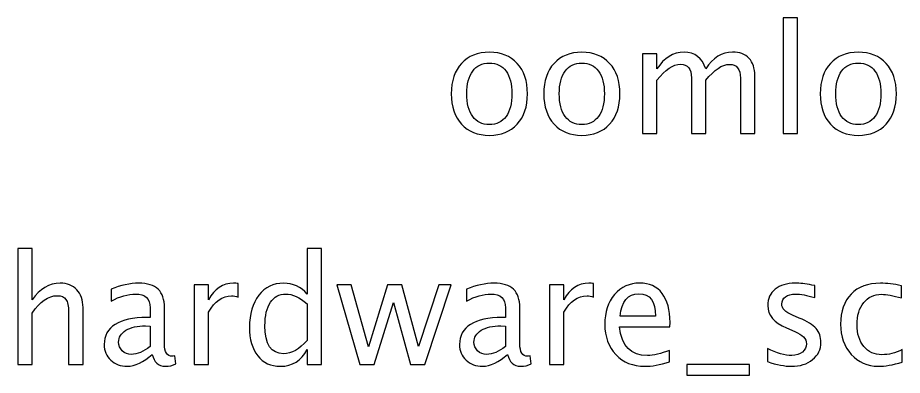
# Model space of a CAD drawing. Header units: centimetres. Extents: x -25.8 to 25.8, y -2.2 to 29.8.
# Drawn here: x -25.83 to -13.39, y 24.77 to 29.8 of the extents above; entities that cross this region are included whole.
import ezdxf

# ---------------------------------------------------------------- set-up
doc = ezdxf.new("R2010")
doc.units = ezdxf.units.CM
doc.header["$MEASUREMENT"] = 0
doc.layers.add('Layer 1', color=7, linetype='Continuous')

msp = doc.modelspace()

# ---------------------------------------------------------------- linework, layer by layer
at = {"layer": 'Layer 1'}
for points, knots in [([(-15.0696, 28.17044), (-15.0696, 28.17044), (-15.0696, 29.80239), (-15.0696, 29.80239), (-15.0696, 29.80239), (-15.0696, 29.80239), (-14.8664, 29.80239), (-14.8664, 29.80239), (-14.8664, 29.80239), (-14.8664, 29.80239), (-14.8664, 28.17044), (-14.8664, 28.17044), (-14.8664, 28.17044), (-14.8664, 28.17044), (-15.0696, 28.17044), (-15.0696, 28.17044)], [0, 0, 0, 0, 0.2, 0.2, 0.2, 0.2, 0.4, 0.4, 0.4, 0.4, 0.6, 0.6, 0.6, 0.6, 1, 1, 1, 1]), ([(-19.19992, 28.14504), (-19.36467, 28.14504), (-19.4952, 28.1976), (-19.59115, 28.30273), (-19.59115, 28.30273), (-19.68746, 28.40786), (-19.73544, 28.55074), (-19.73544, 28.731), (-19.73544, 28.731), (-19.73544, 28.91092), (-19.68746, 29.05344), (-19.59115, 29.15822), (-19.59115, 29.15822), (-19.4952, 29.26299), (-19.36467, 29.31556), (-19.19992, 29.31556), (-19.19992, 29.31556), (-19.03517, 29.31556), (-18.90465, 29.26299), (-18.80869, 29.15822), (-18.80869, 29.15822), (-18.71238, 29.05344), (-18.6644, 28.91092), (-18.6644, 28.731), (-18.6644, 28.731), (-18.6644, 28.55074), (-18.71238, 28.40786), (-18.80869, 28.30273), (-18.80869, 28.30273), (-18.90465, 28.1976), (-19.03517, 28.14504), (-19.19992, 28.14504)], [0, 0, 0, 0, 0.11111111, 0.11111111, 0.11111111, 0.11111111, 0.22222222, 0.22222222, 0.22222222, 0.22222222, 0.33333333, 0.33333333, 0.33333333, 0.33333333, 0.44444444, 0.44444444, 0.44444444, 0.44444444, 0.55555556, 0.55555556, 0.55555556, 0.55555556, 0.66666667, 0.66666667, 0.66666667, 0.66666667, 0.77777778, 0.77777778, 0.77777778, 0.77777778, 1, 1, 1, 1]), ([(-17.89958, 28.14504), (-18.06433, 28.14504), (-18.19486, 28.1976), (-18.29081, 28.30273), (-18.29081, 28.30273), (-18.38712, 28.40786), (-18.4351, 28.55074), (-18.4351, 28.731), (-18.4351, 28.731), (-18.4351, 28.91092), (-18.38712, 29.05344), (-18.29081, 29.15822), (-18.29081, 29.15822), (-18.19486, 29.26299), (-18.06433, 29.31556), (-17.89958, 29.31556), (-17.89958, 29.31556), (-17.73483, 29.31556), (-17.60431, 29.26299), (-17.50835, 29.15822), (-17.50835, 29.15822), (-17.41204, 29.05344), (-17.36406, 28.91092), (-17.36406, 28.731), (-17.36406, 28.731), (-17.36406, 28.55074), (-17.41204, 28.40786), (-17.50835, 28.30273), (-17.50835, 28.30273), (-17.60431, 28.1976), (-17.73483, 28.14504), (-17.89958, 28.14504)], [0, 0, 0, 0, 0.11111111, 0.11111111, 0.11111111, 0.11111111, 0.22222222, 0.22222222, 0.22222222, 0.22222222, 0.33333333, 0.33333333, 0.33333333, 0.33333333, 0.44444444, 0.44444444, 0.44444444, 0.44444444, 0.55555556, 0.55555556, 0.55555556, 0.55555556, 0.66666667, 0.66666667, 0.66666667, 0.66666667, 0.77777778, 0.77777778, 0.77777778, 0.77777778, 1, 1, 1, 1]), ([(-17.04586, 28.17044), (-17.04586, 28.17044), (-17.04586, 29.29228), (-17.04586, 29.29228), (-17.04586, 29.29228), (-17.04586, 29.29228), (-16.84266, 29.29228), (-16.84266, 29.29228), (-16.84266, 29.29228), (-16.84266, 29.29228), (-16.84266, 29.08026), (-16.84266, 29.08026), (-16.84266, 29.08026), (-16.74353, 29.23724), (-16.61653, 29.31556), (-16.46095, 29.31556), (-16.46095, 29.31556), (-16.31102, 29.31556), (-16.20907, 29.23724), (-16.15474, 29.08026), (-16.15474, 29.08026), (-16.05843, 29.23865), (-15.93284, 29.31768), (-15.77868, 29.31768), (-15.77868, 29.31768), (-15.68025, 29.31768), (-15.6037, 29.28875), (-15.54902, 29.23054), (-15.54902, 29.23054), (-15.49434, 29.17233), (-15.46682, 29.09084), (-15.46682, 28.98606), (-15.46682, 28.98606), (-15.46682, 28.98606), (-15.46682, 28.17044), (-15.46682, 28.17044), (-15.46682, 28.17044), (-15.46682, 28.17044), (-15.67002, 28.17044), (-15.67002, 28.17044), (-15.67002, 28.17044), (-15.67002, 28.17044), (-15.67002, 28.95255), (-15.67002, 28.95255), (-15.67002, 28.95255), (-15.67002, 29.08026), (-15.72082, 29.14411), (-15.82242, 29.14411), (-15.82242, 29.14411), (-15.92791, 29.14411), (-16.03868, 29.06967), (-16.15474, 28.92045), (-16.15474, 28.92045), (-16.15474, 28.92045), (-16.15474, 28.17044), (-16.15474, 28.17044), (-16.15474, 28.17044), (-16.15474, 28.17044), (-16.35794, 28.17044), (-16.35794, 28.17044), (-16.35794, 28.17044), (-16.35794, 28.17044), (-16.35794, 28.95326), (-16.35794, 28.95326), (-16.35794, 28.95326), (-16.35794, 29.08202), (-16.40945, 29.14622), (-16.51281, 29.14622), (-16.51281, 29.14622), (-16.61547, 29.14622), (-16.72554, 29.07144), (-16.84266, 28.92151), (-16.84266, 28.92151), (-16.84266, 28.92151), (-16.84266, 28.17044), (-16.84266, 28.17044), (-16.84266, 28.17044), (-16.84266, 28.17044), (-17.04586, 28.17044), (-17.04586, 28.17044)], [0, 0, 0, 0, 0.04761905, 0.04761905, 0.04761905, 0.04761905, 0.0952381, 0.0952381, 0.0952381, 0.0952381, 0.14285714, 0.14285714, 0.14285714, 0.14285714, 0.19047619, 0.19047619, 0.19047619, 0.19047619, 0.23809524, 0.23809524, 0.23809524, 0.23809524, 0.28571429, 0.28571429, 0.28571429, 0.28571429, 0.33333333, 0.33333333, 0.33333333, 0.33333333, 0.38095238, 0.38095238, 0.38095238, 0.38095238, 0.42857143, 0.42857143, 0.42857143, 0.42857143, 0.47619048, 0.47619048, 0.47619048, 0.47619048, 0.52380952, 0.52380952, 0.52380952, 0.52380952, 0.57142857, 0.57142857, 0.57142857, 0.57142857, 0.61904762, 0.61904762, 0.61904762, 0.61904762, 0.66666667, 0.66666667, 0.66666667, 0.66666667, 0.71428571, 0.71428571, 0.71428571, 0.71428571, 0.76190476, 0.76190476, 0.76190476, 0.76190476, 0.80952381, 0.80952381, 0.80952381, 0.80952381, 0.85714286, 0.85714286, 0.85714286, 0.85714286, 0.9047619, 0.9047619, 0.9047619, 0.9047619, 1, 1, 1, 1]), ([(-14.01126, 28.14504), (-14.17601, 28.14504), (-14.30654, 28.1976), (-14.40249, 28.30273), (-14.40249, 28.30273), (-14.4988, 28.40786), (-14.54678, 28.55074), (-14.54678, 28.731), (-14.54678, 28.731), (-14.54678, 28.91092), (-14.4988, 29.05344), (-14.40249, 29.15822), (-14.40249, 29.15822), (-14.30654, 29.26299), (-14.17601, 29.31556), (-14.01126, 29.31556), (-14.01126, 29.31556), (-13.84651, 29.31556), (-13.71599, 29.26299), (-13.62003, 29.15822), (-13.62003, 29.15822), (-13.52372, 29.05344), (-13.47574, 28.91092), (-13.47574, 28.731), (-13.47574, 28.731), (-13.47574, 28.55074), (-13.52372, 28.40786), (-13.62003, 28.30273), (-13.62003, 28.30273), (-13.71599, 28.1976), (-13.84651, 28.14504), (-14.01126, 28.14504)], [0, 0, 0, 0, 0.11111111, 0.11111111, 0.11111111, 0.11111111, 0.22222222, 0.22222222, 0.22222222, 0.22222222, 0.33333333, 0.33333333, 0.33333333, 0.33333333, 0.44444444, 0.44444444, 0.44444444, 0.44444444, 0.55555556, 0.55555556, 0.55555556, 0.55555556, 0.66666667, 0.66666667, 0.66666667, 0.66666667, 0.77777778, 0.77777778, 0.77777778, 0.77777778, 1, 1, 1, 1]), ([(-19.20028, 28.29744), (-19.09973, 28.29744), (-19.02142, 28.33519), (-18.96568, 28.41103), (-18.96568, 28.41103), (-18.91029, 28.48653), (-18.88242, 28.59342), (-18.88242, 28.731), (-18.88242, 28.731), (-18.88242, 28.86824), (-18.91029, 28.97477), (-18.96568, 29.05027), (-18.96568, 29.05027), (-19.02142, 29.12541), (-19.09973, 29.16316), (-19.20028, 29.16316), (-19.20028, 29.16316), (-19.30117, 29.16316), (-19.37949, 29.12541), (-19.43452, 29.05027), (-19.43452, 29.05027), (-19.48991, 28.97477), (-19.51742, 28.86824), (-19.51742, 28.731), (-19.51742, 28.731), (-19.51742, 28.59342), (-19.48991, 28.48653), (-19.43452, 28.41103), (-19.43452, 28.41103), (-19.37949, 28.33519), (-19.30117, 28.29744), (-19.20028, 28.29744)], [0, 0, 0, 0, 0.11111111, 0.11111111, 0.11111111, 0.11111111, 0.22222222, 0.22222222, 0.22222222, 0.22222222, 0.33333333, 0.33333333, 0.33333333, 0.33333333, 0.44444444, 0.44444444, 0.44444444, 0.44444444, 0.55555556, 0.55555556, 0.55555556, 0.55555556, 0.66666667, 0.66666667, 0.66666667, 0.66666667, 0.77777778, 0.77777778, 0.77777778, 0.77777778, 1, 1, 1, 1]), ([(-17.89994, 28.29744), (-17.79939, 28.29744), (-17.72108, 28.33519), (-17.66534, 28.41103), (-17.66534, 28.41103), (-17.60995, 28.48653), (-17.58208, 28.59342), (-17.58208, 28.731), (-17.58208, 28.731), (-17.58208, 28.86824), (-17.60995, 28.97477), (-17.66534, 29.05027), (-17.66534, 29.05027), (-17.72108, 29.12541), (-17.79939, 29.16316), (-17.89994, 29.16316), (-17.89994, 29.16316), (-18.00083, 29.16316), (-18.07915, 29.12541), (-18.13418, 29.05027), (-18.13418, 29.05027), (-18.18957, 28.97477), (-18.21708, 28.86824), (-18.21708, 28.731), (-18.21708, 28.731), (-18.21708, 28.59342), (-18.18957, 28.48653), (-18.13418, 28.41103), (-18.13418, 28.41103), (-18.07915, 28.33519), (-18.00083, 28.29744), (-17.89994, 28.29744)], [0, 0, 0, 0, 0.11111111, 0.11111111, 0.11111111, 0.11111111, 0.22222222, 0.22222222, 0.22222222, 0.22222222, 0.33333333, 0.33333333, 0.33333333, 0.33333333, 0.44444444, 0.44444444, 0.44444444, 0.44444444, 0.55555556, 0.55555556, 0.55555556, 0.55555556, 0.66666667, 0.66666667, 0.66666667, 0.66666667, 0.77777778, 0.77777778, 0.77777778, 0.77777778, 1, 1, 1, 1]), ([(-14.01162, 28.29744), (-13.91107, 28.29744), (-13.83276, 28.33519), (-13.77702, 28.41103), (-13.77702, 28.41103), (-13.72163, 28.48653), (-13.69376, 28.59342), (-13.69376, 28.731), (-13.69376, 28.731), (-13.69376, 28.86824), (-13.72163, 28.97477), (-13.77702, 29.05027), (-13.77702, 29.05027), (-13.83276, 29.12541), (-13.91107, 29.16316), (-14.01162, 29.16316), (-14.01162, 29.16316), (-14.11251, 29.16316), (-14.19083, 29.12541), (-14.24586, 29.05027), (-14.24586, 29.05027), (-14.30125, 28.97477), (-14.32876, 28.86824), (-14.32876, 28.731), (-14.32876, 28.731), (-14.32876, 28.59342), (-14.30125, 28.48653), (-14.24586, 28.41103), (-14.24586, 28.41103), (-14.19083, 28.33519), (-14.11251, 28.29744), (-14.01162, 28.29744)], [0, 0, 0, 0, 0.11111111, 0.11111111, 0.11111111, 0.11111111, 0.22222222, 0.22222222, 0.22222222, 0.22222222, 0.33333333, 0.33333333, 0.33333333, 0.33333333, 0.44444444, 0.44444444, 0.44444444, 0.44444444, 0.55555556, 0.55555556, 0.55555556, 0.55555556, 0.66666667, 0.66666667, 0.66666667, 0.66666667, 0.77777778, 0.77777778, 0.77777778, 0.77777778, 1, 1, 1, 1]), ([(-25.83446, 24.91783), (-25.83446, 24.91783), (-25.83446, 26.54978), (-25.83446, 26.54978), (-25.83446, 26.54978), (-25.83446, 26.54978), (-25.63126, 26.54978), (-25.63126, 26.54978), (-25.63126, 26.54978), (-25.63126, 26.54978), (-25.63126, 25.82765), (-25.63126, 25.82765), (-25.63126, 25.82765), (-25.52366, 25.98463), (-25.39172, 26.06295), (-25.23579, 26.06295), (-25.23579, 26.06295), (-25.13772, 26.06295), (-25.05976, 26.03226), (-25.00226, 25.97052), (-25.00226, 25.97052), (-24.94475, 25.90914), (-24.91582, 25.82623), (-24.91582, 25.72252), (-24.91582, 25.72252), (-24.91582, 25.72252), (-24.91582, 24.91783), (-24.91582, 24.91783), (-24.91582, 24.91783), (-24.91582, 24.91783), (-25.11903, 24.91783), (-25.11903, 24.91783), (-25.11903, 24.91783), (-25.11903, 24.91783), (-25.11903, 25.6562), (-25.11903, 25.6562), (-25.11903, 25.6562), (-25.11903, 25.73945), (-25.13137, 25.79872), (-25.15571, 25.834), (-25.15571, 25.834), (-25.18041, 25.86963), (-25.22098, 25.88726), (-25.27778, 25.88726), (-25.27778, 25.88726), (-25.40266, 25.88726), (-25.52049, 25.80577), (-25.63126, 25.64279), (-25.63126, 25.64279), (-25.63126, 25.64279), (-25.63126, 24.91783), (-25.63126, 24.91783), (-25.63126, 24.91783), (-25.63126, 24.91783), (-25.83446, 24.91783), (-25.83446, 24.91783)], [0, 0, 0, 0, 0.06666667, 0.06666667, 0.06666667, 0.06666667, 0.13333333, 0.13333333, 0.13333333, 0.13333333, 0.2, 0.2, 0.2, 0.2, 0.26666667, 0.26666667, 0.26666667, 0.26666667, 0.33333333, 0.33333333, 0.33333333, 0.33333333, 0.4, 0.4, 0.4, 0.4, 0.46666667, 0.46666667, 0.46666667, 0.46666667, 0.53333333, 0.53333333, 0.53333333, 0.53333333, 0.6, 0.6, 0.6, 0.6, 0.66666667, 0.66666667, 0.66666667, 0.66666667, 0.73333333, 0.73333333, 0.73333333, 0.73333333, 0.8, 0.8, 0.8, 0.8, 0.86666667, 0.86666667, 0.86666667, 0.86666667, 1, 1, 1, 1]), ([(-21.76411, 24.91783), (-21.76411, 24.91783), (-21.76411, 25.12844), (-21.76411, 25.12844), (-21.76411, 25.12844), (-21.84701, 24.9711), (-21.97189, 24.89243), (-22.13876, 24.89243), (-22.13876, 24.89243), (-22.27422, 24.89243), (-22.38076, 24.94147), (-22.45837, 25.03989), (-22.45837, 25.03989), (-22.53598, 25.13832), (-22.57479, 25.27273), (-22.57479, 25.44312), (-22.57479, 25.44312), (-22.57479, 25.62938), (-22.53069, 25.77931), (-22.44285, 25.89291), (-22.44285, 25.89291), (-22.35466, 26.00615), (-22.23894, 26.06295), (-22.09536, 26.06295), (-22.09536, 26.06295), (-21.96237, 26.06295), (-21.85159, 26.01215), (-21.76411, 25.9102), (-21.76411, 25.9102), (-21.76411, 25.9102), (-21.76411, 26.54978), (-21.76411, 26.54978), (-21.76411, 26.54978), (-21.76411, 26.54978), (-21.5609, 26.54978), (-21.5609, 26.54978), (-21.5609, 26.54978), (-21.5609, 26.54978), (-21.5609, 24.91783), (-21.5609, 24.91783), (-21.5609, 24.91783), (-21.5609, 24.91783), (-21.76411, 24.91783), (-21.76411, 24.91783)], [0, 0, 0, 0, 0.08333333, 0.08333333, 0.08333333, 0.08333333, 0.16666667, 0.16666667, 0.16666667, 0.16666667, 0.25, 0.25, 0.25, 0.25, 0.33333333, 0.33333333, 0.33333333, 0.33333333, 0.41666667, 0.41666667, 0.41666667, 0.41666667, 0.5, 0.5, 0.5, 0.5, 0.58333333, 0.58333333, 0.58333333, 0.58333333, 0.66666667, 0.66666667, 0.66666667, 0.66666667, 0.75, 0.75, 0.75, 0.75, 0.83333333, 0.83333333, 0.83333333, 0.83333333, 1, 1, 1, 1]), ([(-23.94251, 25.06071), (-24.06457, 24.94852), (-24.18204, 24.89243), (-24.29493, 24.89243), (-24.29493, 24.89243), (-24.38771, 24.89243), (-24.46497, 24.92136), (-24.526, 24.97957), (-24.526, 24.97957), (-24.58738, 25.03777), (-24.61808, 25.11115), (-24.61808, 25.1997), (-24.61808, 25.1997), (-24.61808, 25.32211), (-24.56657, 25.41631), (-24.46356, 25.48192), (-24.46356, 25.48192), (-24.36055, 25.54754), (-24.21273, 25.58035), (-24.02012, 25.58035), (-24.02012, 25.58035), (-24.02012, 25.58035), (-23.97249, 25.58035), (-23.97249, 25.58035), (-23.97249, 25.58035), (-23.97249, 25.58035), (-23.97249, 25.71546), (-23.97249, 25.71546), (-23.97249, 25.71546), (-23.97249, 25.84564), (-24.04023, 25.91055), (-24.17605, 25.91055), (-24.17605, 25.91055), (-24.28117, 25.91055), (-24.39618, 25.87739), (-24.52071, 25.81106), (-24.52071, 25.81106), (-24.52071, 25.81106), (-24.52071, 25.97828), (-24.52071, 25.97828), (-24.52071, 25.97828), (-24.38383, 26.03473), (-24.25471, 26.06295), (-24.13371, 26.06295), (-24.13371, 26.06295), (-24.00918, 26.06295), (-23.91711, 26.03473), (-23.85819, 25.97793), (-23.85819, 25.97793), (-23.79893, 25.92113), (-23.76929, 25.83364), (-23.76929, 25.71546), (-23.76929, 25.71546), (-23.76929, 25.71546), (-23.76929, 25.20852), (-23.76929, 25.20852), (-23.76929, 25.20852), (-23.76929, 25.09246), (-23.73366, 25.03425), (-23.66205, 25.03425), (-23.66205, 25.03425), (-23.65323, 25.03425), (-23.64017, 25.03566), (-23.62289, 25.03848), (-23.62289, 25.03848), (-23.62289, 25.03848), (-23.60842, 24.92559), (-23.60842, 24.92559), (-23.60842, 24.92559), (-23.65464, 24.90337), (-23.70544, 24.89243), (-23.76118, 24.89243), (-23.76118, 24.89243), (-23.85608, 24.89243), (-23.9164, 24.94852), (-23.94251, 25.06071)], [0, 0, 0, 0, 0.05, 0.05, 0.05, 0.05, 0.1, 0.1, 0.1, 0.1, 0.15, 0.15, 0.15, 0.15, 0.2, 0.2, 0.2, 0.2, 0.25, 0.25, 0.25, 0.25, 0.3, 0.3, 0.3, 0.3, 0.35, 0.35, 0.35, 0.35, 0.4, 0.4, 0.4, 0.4, 0.45, 0.45, 0.45, 0.45, 0.5, 0.5, 0.5, 0.5, 0.55, 0.55, 0.55, 0.55, 0.6, 0.6, 0.6, 0.6, 0.65, 0.65, 0.65, 0.65, 0.7, 0.7, 0.7, 0.7, 0.75, 0.75, 0.75, 0.75, 0.8, 0.8, 0.8, 0.8, 0.85, 0.85, 0.85, 0.85, 0.9, 0.9, 0.9, 0.9, 1, 1, 1, 1]), ([(-23.35196, 24.91783), (-23.35196, 24.91783), (-23.35196, 26.03967), (-23.35196, 26.03967), (-23.35196, 26.03967), (-23.35196, 26.03967), (-23.14876, 26.03967), (-23.14876, 26.03967), (-23.14876, 26.03967), (-23.14876, 26.03967), (-23.14876, 25.82765), (-23.14876, 25.82765), (-23.14876, 25.82765), (-23.06797, 25.98463), (-22.95085, 26.06295), (-22.79704, 26.06295), (-22.79704, 26.06295), (-22.77623, 26.06295), (-22.75435, 26.06118), (-22.73178, 26.05766), (-22.73178, 26.05766), (-22.73178, 26.05766), (-22.73178, 25.86751), (-22.73178, 25.86751), (-22.73178, 25.86751), (-22.76705, 25.87915), (-22.7981, 25.88515), (-22.82491, 25.88515), (-22.82491, 25.88515), (-22.95403, 25.88515), (-23.06198, 25.80895), (-23.14876, 25.6562), (-23.14876, 25.6562), (-23.14876, 25.6562), (-23.14876, 24.91783), (-23.14876, 24.91783), (-23.14876, 24.91783), (-23.14876, 24.91783), (-23.35196, 24.91783), (-23.35196, 24.91783)], [0, 0, 0, 0, 0.09090909, 0.09090909, 0.09090909, 0.09090909, 0.18181818, 0.18181818, 0.18181818, 0.18181818, 0.27272727, 0.27272727, 0.27272727, 0.27272727, 0.36363636, 0.36363636, 0.36363636, 0.36363636, 0.45454545, 0.45454545, 0.45454545, 0.45454545, 0.54545455, 0.54545455, 0.54545455, 0.54545455, 0.63636364, 0.63636364, 0.63636364, 0.63636364, 0.72727273, 0.72727273, 0.72727273, 0.72727273, 0.81818182, 0.81818182, 0.81818182, 0.81818182, 1, 1, 1, 1]), ([(-21.02257, 24.91783), (-21.02257, 24.91783), (-21.3443, 26.03967), (-21.3443, 26.03967), (-21.3443, 26.03967), (-21.3443, 26.03967), (-21.14604, 26.03967), (-21.14604, 26.03967), (-21.14604, 26.03967), (-21.14604, 26.03967), (-20.89945, 25.16866), (-20.89945, 25.16866), (-20.89945, 25.16866), (-20.89945, 25.16866), (-20.63345, 26.03967), (-20.63345, 26.03967), (-20.63345, 26.03967), (-20.63345, 26.03967), (-20.43025, 26.03967), (-20.43025, 26.03967), (-20.43025, 26.03967), (-20.43025, 26.03967), (-20.19636, 25.17007), (-20.19636, 25.17007), (-20.19636, 25.17007), (-20.19636, 25.17007), (-19.91343, 26.03967), (-19.91343, 26.03967), (-19.91343, 26.03967), (-19.91343, 26.03967), (-19.73986, 26.03967), (-19.73986, 26.03967), (-19.73986, 26.03967), (-19.73986, 26.03967), (-20.10605, 24.91783), (-20.10605, 24.91783), (-20.10605, 24.91783), (-20.10605, 24.91783), (-20.30925, 24.91783), (-20.30925, 24.91783), (-20.30925, 24.91783), (-20.30925, 24.91783), (-20.54984, 25.79272), (-20.54984, 25.79272), (-20.54984, 25.79272), (-20.54984, 25.79272), (-20.81937, 24.91783), (-20.81937, 24.91783), (-20.81937, 24.91783), (-20.81937, 24.91783), (-21.02257, 24.91783), (-21.02257, 24.91783)], [0, 0, 0, 0, 0.07142857, 0.07142857, 0.07142857, 0.07142857, 0.14285714, 0.14285714, 0.14285714, 0.14285714, 0.21428571, 0.21428571, 0.21428571, 0.21428571, 0.28571429, 0.28571429, 0.28571429, 0.28571429, 0.35714286, 0.35714286, 0.35714286, 0.35714286, 0.42857143, 0.42857143, 0.42857143, 0.42857143, 0.5, 0.5, 0.5, 0.5, 0.57142857, 0.57142857, 0.57142857, 0.57142857, 0.64285714, 0.64285714, 0.64285714, 0.64285714, 0.71428571, 0.71428571, 0.71428571, 0.71428571, 0.78571429, 0.78571429, 0.78571429, 0.78571429, 0.85714286, 0.85714286, 0.85714286, 0.85714286, 1, 1, 1, 1]), ([(-18.94471, 25.06071), (-19.06677, 24.94852), (-19.18424, 24.89243), (-19.29713, 24.89243), (-19.29713, 24.89243), (-19.38991, 24.89243), (-19.46717, 24.92136), (-19.5282, 24.97957), (-19.5282, 24.97957), (-19.58958, 25.03777), (-19.62028, 25.11115), (-19.62028, 25.1997), (-19.62028, 25.1997), (-19.62028, 25.32211), (-19.56877, 25.41631), (-19.46576, 25.48192), (-19.46576, 25.48192), (-19.36275, 25.54754), (-19.21493, 25.58035), (-19.02232, 25.58035), (-19.02232, 25.58035), (-19.02232, 25.58035), (-18.97469, 25.58035), (-18.97469, 25.58035), (-18.97469, 25.58035), (-18.97469, 25.58035), (-18.97469, 25.71546), (-18.97469, 25.71546), (-18.97469, 25.71546), (-18.97469, 25.84564), (-19.04243, 25.91055), (-19.17825, 25.91055), (-19.17825, 25.91055), (-19.28337, 25.91055), (-19.39838, 25.87739), (-19.52291, 25.81106), (-19.52291, 25.81106), (-19.52291, 25.81106), (-19.52291, 25.97828), (-19.52291, 25.97828), (-19.52291, 25.97828), (-19.38603, 26.03473), (-19.25691, 26.06295), (-19.13591, 26.06295), (-19.13591, 26.06295), (-19.01138, 26.06295), (-18.91931, 26.03473), (-18.86039, 25.97793), (-18.86039, 25.97793), (-18.80113, 25.92113), (-18.77149, 25.83364), (-18.77149, 25.71546), (-18.77149, 25.71546), (-18.77149, 25.71546), (-18.77149, 25.20852), (-18.77149, 25.20852), (-18.77149, 25.20852), (-18.77149, 25.09246), (-18.73586, 25.03425), (-18.66425, 25.03425), (-18.66425, 25.03425), (-18.65543, 25.03425), (-18.64237, 25.03566), (-18.62509, 25.03848), (-18.62509, 25.03848), (-18.62509, 25.03848), (-18.61062, 24.92559), (-18.61062, 24.92559), (-18.61062, 24.92559), (-18.65684, 24.90337), (-18.70764, 24.89243), (-18.76338, 24.89243), (-18.76338, 24.89243), (-18.85828, 24.89243), (-18.9186, 24.94852), (-18.94471, 25.06071)], [0, 0, 0, 0, 0.05, 0.05, 0.05, 0.05, 0.1, 0.1, 0.1, 0.1, 0.15, 0.15, 0.15, 0.15, 0.2, 0.2, 0.2, 0.2, 0.25, 0.25, 0.25, 0.25, 0.3, 0.3, 0.3, 0.3, 0.35, 0.35, 0.35, 0.35, 0.4, 0.4, 0.4, 0.4, 0.45, 0.45, 0.45, 0.45, 0.5, 0.5, 0.5, 0.5, 0.55, 0.55, 0.55, 0.55, 0.6, 0.6, 0.6, 0.6, 0.65, 0.65, 0.65, 0.65, 0.7, 0.7, 0.7, 0.7, 0.75, 0.75, 0.75, 0.75, 0.8, 0.8, 0.8, 0.8, 0.85, 0.85, 0.85, 0.85, 0.9, 0.9, 0.9, 0.9, 1, 1, 1, 1]), ([(-18.35416, 24.91783), (-18.35416, 24.91783), (-18.35416, 26.03967), (-18.35416, 26.03967), (-18.35416, 26.03967), (-18.35416, 26.03967), (-18.15096, 26.03967), (-18.15096, 26.03967), (-18.15096, 26.03967), (-18.15096, 26.03967), (-18.15096, 25.82765), (-18.15096, 25.82765), (-18.15096, 25.82765), (-18.07017, 25.98463), (-17.95305, 26.06295), (-17.79924, 26.06295), (-17.79924, 26.06295), (-17.77843, 26.06295), (-17.75655, 26.06118), (-17.73398, 26.05766), (-17.73398, 26.05766), (-17.73398, 26.05766), (-17.73398, 25.86751), (-17.73398, 25.86751), (-17.73398, 25.86751), (-17.76925, 25.87915), (-17.8003, 25.88515), (-17.82711, 25.88515), (-17.82711, 25.88515), (-17.95623, 25.88515), (-18.06418, 25.80895), (-18.15096, 25.6562), (-18.15096, 25.6562), (-18.15096, 25.6562), (-18.15096, 24.91783), (-18.15096, 24.91783), (-18.15096, 24.91783), (-18.15096, 24.91783), (-18.35416, 24.91783), (-18.35416, 24.91783)], [0, 0, 0, 0, 0.09090909, 0.09090909, 0.09090909, 0.09090909, 0.18181818, 0.18181818, 0.18181818, 0.18181818, 0.27272727, 0.27272727, 0.27272727, 0.27272727, 0.36363636, 0.36363636, 0.36363636, 0.36363636, 0.45454545, 0.45454545, 0.45454545, 0.45454545, 0.54545455, 0.54545455, 0.54545455, 0.54545455, 0.63636364, 0.63636364, 0.63636364, 0.63636364, 0.72727273, 0.72727273, 0.72727273, 0.72727273, 0.81818182, 0.81818182, 0.81818182, 0.81818182, 1, 1, 1, 1]), ([(-16.66471, 24.95381), (-16.80123, 24.91289), (-16.918, 24.89243), (-17.01537, 24.89243), (-17.01537, 24.89243), (-17.18153, 24.89243), (-17.31664, 24.94746), (-17.42071, 25.05718), (-17.42071, 25.05718), (-17.52478, 25.16689), (-17.57699, 25.30906), (-17.57699, 25.48404), (-17.57699, 25.48404), (-17.57699, 25.65373), (-17.53113, 25.79307), (-17.43905, 25.90208), (-17.43905, 25.90208), (-17.34698, 26.01074), (-17.22915, 26.06507), (-17.08557, 26.06507), (-17.08557, 26.06507), (-16.94975, 26.06507), (-16.84462, 26.01673), (-16.77054, 25.92007), (-16.77054, 25.92007), (-16.69646, 25.82341), (-16.65941, 25.68653), (-16.65941, 25.50909), (-16.65941, 25.50909), (-16.65941, 25.50909), (-16.66047, 25.447), (-16.66047, 25.447), (-16.66047, 25.447), (-16.66047, 25.447), (-17.36956, 25.447), (-17.36956, 25.447), (-17.36956, 25.447), (-17.33992, 25.17889), (-17.20904, 25.04483), (-16.97727, 25.04483), (-16.97727, 25.04483), (-16.89225, 25.04483), (-16.78818, 25.06882), (-16.66471, 25.1168), (-16.66471, 25.1168), (-16.66471, 25.1168), (-16.66471, 24.95381), (-16.66471, 24.95381)], [0, 0, 0, 0, 0.07692308, 0.07692308, 0.07692308, 0.07692308, 0.15384615, 0.15384615, 0.15384615, 0.15384615, 0.23076923, 0.23076923, 0.23076923, 0.23076923, 0.30769231, 0.30769231, 0.30769231, 0.30769231, 0.38461538, 0.38461538, 0.38461538, 0.38461538, 0.46153846, 0.46153846, 0.46153846, 0.46153846, 0.53846154, 0.53846154, 0.53846154, 0.53846154, 0.61538462, 0.61538462, 0.61538462, 0.61538462, 0.69230769, 0.69230769, 0.69230769, 0.69230769, 0.76923077, 0.76923077, 0.76923077, 0.76923077, 0.84615385, 0.84615385, 0.84615385, 0.84615385, 1, 1, 1, 1]), ([(-15.29063, 24.95805), (-15.29063, 24.95805), (-15.29063, 25.14431), (-15.29063, 25.14431), (-15.29063, 25.14431), (-15.15763, 25.07799), (-15.04227, 25.04483), (-14.94385, 25.04483), (-14.94385, 25.04483), (-14.88528, 25.04483), (-14.8366, 25.06071), (-14.79815, 25.09246), (-14.79815, 25.09246), (-14.7597, 25.12385), (-14.74029, 25.16336), (-14.74029, 25.21099), (-14.74029, 25.21099), (-14.74029, 25.28049), (-14.79427, 25.33799), (-14.90222, 25.3835), (-14.90222, 25.3835), (-14.90222, 25.3835), (-15.0211, 25.43394), (-15.0211, 25.43394), (-15.0211, 25.43394), (-15.19643, 25.50662), (-15.28428, 25.61174), (-15.28428, 25.74827), (-15.28428, 25.74827), (-15.28428, 25.84599), (-15.2497, 25.9229), (-15.18056, 25.97899), (-15.18056, 25.97899), (-15.11142, 26.03508), (-15.01652, 26.06295), (-14.89622, 26.06295), (-14.89622, 26.06295), (-14.83378, 26.06295), (-14.75617, 26.05448), (-14.66409, 26.0372), (-14.66409, 26.0372), (-14.66409, 26.0372), (-14.62176, 26.02908), (-14.62176, 26.02908), (-14.62176, 26.02908), (-14.62176, 26.02908), (-14.62176, 25.85975), (-14.62176, 25.85975), (-14.62176, 25.85975), (-14.735, 25.89361), (-14.82531, 25.91055), (-14.89269, 25.91055), (-14.89269, 25.91055), (-14.95196, 25.91055), (-14.99888, 25.8975), (-15.03451, 25.87174), (-15.03451, 25.87174), (-15.06979, 25.84599), (-15.08743, 25.81142), (-15.08743, 25.76803), (-15.08743, 25.76803), (-15.08743, 25.707), (-15.03804, 25.65514), (-14.93891, 25.61316), (-14.93891, 25.61316), (-14.93891, 25.61316), (-14.84119, 25.57188), (-14.84119, 25.57188), (-14.84119, 25.57188), (-14.73041, 25.52531), (-14.6521, 25.47593), (-14.60624, 25.42407), (-14.60624, 25.42407), (-14.56002, 25.37221), (-14.53709, 25.3073), (-14.53709, 25.22969), (-14.53709, 25.22969), (-14.53709, 25.13126), (-14.5759, 25.05047), (-14.65386, 24.98733), (-14.65386, 24.98733), (-14.73147, 24.92418), (-14.83096, 24.89243), (-14.95196, 24.89243), (-14.95196, 24.89243), (-15.04509, 24.89243), (-15.15763, 24.9143), (-15.29063, 24.95805)], [0, 0, 0, 0, 0.04347826, 0.04347826, 0.04347826, 0.04347826, 0.08695652, 0.08695652, 0.08695652, 0.08695652, 0.13043478, 0.13043478, 0.13043478, 0.13043478, 0.17391304, 0.17391304, 0.17391304, 0.17391304, 0.2173913, 0.2173913, 0.2173913, 0.2173913, 0.26086957, 0.26086957, 0.26086957, 0.26086957, 0.30434783, 0.30434783, 0.30434783, 0.30434783, 0.34782609, 0.34782609, 0.34782609, 0.34782609, 0.39130435, 0.39130435, 0.39130435, 0.39130435, 0.43478261, 0.43478261, 0.43478261, 0.43478261, 0.47826087, 0.47826087, 0.47826087, 0.47826087, 0.52173913, 0.52173913, 0.52173913, 0.52173913, 0.56521739, 0.56521739, 0.56521739, 0.56521739, 0.60869565, 0.60869565, 0.60869565, 0.60869565, 0.65217391, 0.65217391, 0.65217391, 0.65217391, 0.69565217, 0.69565217, 0.69565217, 0.69565217, 0.73913043, 0.73913043, 0.73913043, 0.73913043, 0.7826087, 0.7826087, 0.7826087, 0.7826087, 0.82608696, 0.82608696, 0.82608696, 0.82608696, 0.86956522, 0.86956522, 0.86956522, 0.86956522, 0.91304348, 0.91304348, 0.91304348, 0.91304348, 1, 1, 1, 1]), ([(-13.39233, 24.9517), (-13.52391, 24.91219), (-13.63751, 24.89243), (-13.73311, 24.89243), (-13.73311, 24.89243), (-13.8848, 24.89243), (-14.01039, 24.94852), (-14.11023, 25.06035), (-14.11023, 25.06035), (-14.21007, 25.17254), (-14.26016, 25.314), (-14.26016, 25.48439), (-14.26016, 25.48439), (-14.26016, 25.66643), (-14.21077, 25.8086), (-14.11199, 25.9102), (-14.11199, 25.9102), (-14.01321, 26.01215), (-13.87528, 26.06295), (-13.69818, 26.06295), (-13.69818, 26.06295), (-13.61105, 26.06295), (-13.51298, 26.05095), (-13.40503, 26.02697), (-13.40503, 26.02697), (-13.40503, 26.02697), (-13.40503, 25.85551), (-13.40503, 25.85551), (-13.40503, 25.85551), (-13.51968, 25.88938), (-13.61316, 25.90631), (-13.68513, 25.90631), (-13.68513, 25.90631), (-13.78955, 25.90631), (-13.87316, 25.86716), (-13.9356, 25.78919), (-13.9356, 25.78919), (-13.99805, 25.71123), (-14.02944, 25.60716), (-14.02944, 25.47734), (-14.02944, 25.47734), (-14.02944, 25.35139), (-13.99699, 25.24979), (-13.93243, 25.17183), (-13.93243, 25.17183), (-13.86787, 25.09422), (-13.78356, 25.05541), (-13.67878, 25.05541), (-13.67878, 25.05541), (-13.586, 25.05541), (-13.49075, 25.0794), (-13.39233, 25.12738), (-13.39233, 25.12738), (-13.39233, 25.12738), (-13.39233, 24.9517), (-13.39233, 24.9517)], [0, 0, 0, 0, 0.06666667, 0.06666667, 0.06666667, 0.06666667, 0.13333333, 0.13333333, 0.13333333, 0.13333333, 0.2, 0.2, 0.2, 0.2, 0.26666667, 0.26666667, 0.26666667, 0.26666667, 0.33333333, 0.33333333, 0.33333333, 0.33333333, 0.4, 0.4, 0.4, 0.4, 0.46666667, 0.46666667, 0.46666667, 0.46666667, 0.53333333, 0.53333333, 0.53333333, 0.53333333, 0.6, 0.6, 0.6, 0.6, 0.66666667, 0.66666667, 0.66666667, 0.66666667, 0.73333333, 0.73333333, 0.73333333, 0.73333333, 0.8, 0.8, 0.8, 0.8, 0.86666667, 0.86666667, 0.86666667, 0.86666667, 1, 1, 1, 1]), ([(-21.76411, 25.7712), (-21.86959, 25.86398), (-21.96942, 25.91055), (-22.06397, 25.91055), (-22.06397, 25.91055), (-22.1571, 25.91055), (-22.22907, 25.87174), (-22.28022, 25.79378), (-22.28022, 25.79378), (-22.33137, 25.71617), (-22.35677, 25.6061), (-22.35677, 25.46358), (-22.35677, 25.46358), (-22.35677, 25.20146), (-22.26999, 25.07023), (-22.09607, 25.07023), (-22.09607, 25.07023), (-21.98318, 25.07023), (-21.87241, 25.13197), (-21.76411, 25.25509), (-21.76411, 25.25509), (-21.76411, 25.25509), (-21.76411, 25.7712), (-21.76411, 25.7712)], [0, 0, 0, 0, 0.14285714, 0.14285714, 0.14285714, 0.14285714, 0.28571429, 0.28571429, 0.28571429, 0.28571429, 0.42857143, 0.42857143, 0.42857143, 0.42857143, 0.57142857, 0.57142857, 0.57142857, 0.57142857, 0.71428571, 0.71428571, 0.71428571, 0.71428571, 1, 1, 1, 1]), ([(-17.35897, 25.5994), (-17.35897, 25.5994), (-16.86367, 25.5994), (-16.86367, 25.5994), (-16.86367, 25.5994), (-16.86367, 25.80824), (-16.94164, 25.91266), (-17.09721, 25.91266), (-17.09721, 25.91266), (-17.25384, 25.91266), (-17.34098, 25.80824), (-17.35897, 25.5994)], [0, 0, 0, 0, 0.25, 0.25, 0.25, 0.25, 0.5, 0.5, 0.5, 0.5, 1, 1, 1, 1]), ([(-23.97249, 25.17148), (-23.97249, 25.17148), (-23.97249, 25.4597), (-23.97249, 25.4597), (-23.97249, 25.4597), (-23.97249, 25.4597), (-24.03776, 25.46181), (-24.03776, 25.46181), (-24.03776, 25.46181), (-24.15065, 25.46181), (-24.24166, 25.441), (-24.31116, 25.39937), (-24.31116, 25.39937), (-24.3803, 25.35739), (-24.41488, 25.30201), (-24.41488, 25.23286), (-24.41488, 25.23286), (-24.41488, 25.18453), (-24.39759, 25.14361), (-24.36337, 25.11009), (-24.36337, 25.11009), (-24.3288, 25.07658), (-24.28682, 25.05965), (-24.23708, 25.05965), (-24.23708, 25.05965), (-24.15241, 25.05965), (-24.06421, 25.09704), (-23.97249, 25.17148)], [0, 0, 0, 0, 0.125, 0.125, 0.125, 0.125, 0.25, 0.25, 0.25, 0.25, 0.375, 0.375, 0.375, 0.375, 0.5, 0.5, 0.5, 0.5, 0.625, 0.625, 0.625, 0.625, 0.75, 0.75, 0.75, 0.75, 1, 1, 1, 1]), ([(-18.97469, 25.17148), (-18.97469, 25.17148), (-18.97469, 25.4597), (-18.97469, 25.4597), (-18.97469, 25.4597), (-18.97469, 25.4597), (-19.03996, 25.46181), (-19.03996, 25.46181), (-19.03996, 25.46181), (-19.15285, 25.46181), (-19.24386, 25.441), (-19.31336, 25.39937), (-19.31336, 25.39937), (-19.3825, 25.35739), (-19.41708, 25.30201), (-19.41708, 25.23286), (-19.41708, 25.23286), (-19.41708, 25.18453), (-19.39979, 25.14361), (-19.36557, 25.11009), (-19.36557, 25.11009), (-19.331, 25.07658), (-19.28902, 25.05965), (-19.23928, 25.05965), (-19.23928, 25.05965), (-19.15461, 25.05965), (-19.06641, 25.09704), (-18.97469, 25.17148)], [0, 0, 0, 0, 0.125, 0.125, 0.125, 0.125, 0.25, 0.25, 0.25, 0.25, 0.375, 0.375, 0.375, 0.375, 0.5, 0.5, 0.5, 0.5, 0.625, 0.625, 0.625, 0.625, 0.75, 0.75, 0.75, 0.75, 1, 1, 1, 1]), ([(-16.42305, 24.76543), (-16.42305, 24.76543), (-16.42305, 24.91783), (-16.42305, 24.91783), (-16.42305, 24.91783), (-16.42305, 24.91783), (-15.54252, 24.91783), (-15.54252, 24.91783), (-15.54252, 24.91783), (-15.54252, 24.91783), (-15.54252, 24.76543), (-15.54252, 24.76543), (-15.54252, 24.76543), (-15.54252, 24.76543), (-16.42305, 24.76543), (-16.42305, 24.76543)], [0, 0, 0, 0, 0.2, 0.2, 0.2, 0.2, 0.4, 0.4, 0.4, 0.4, 0.6, 0.6, 0.6, 0.6, 1, 1, 1, 1])]:
    msp.add_open_spline(points, degree=3, knots=knots, dxfattribs=at)

doc.saveas('drawing.dxf')
